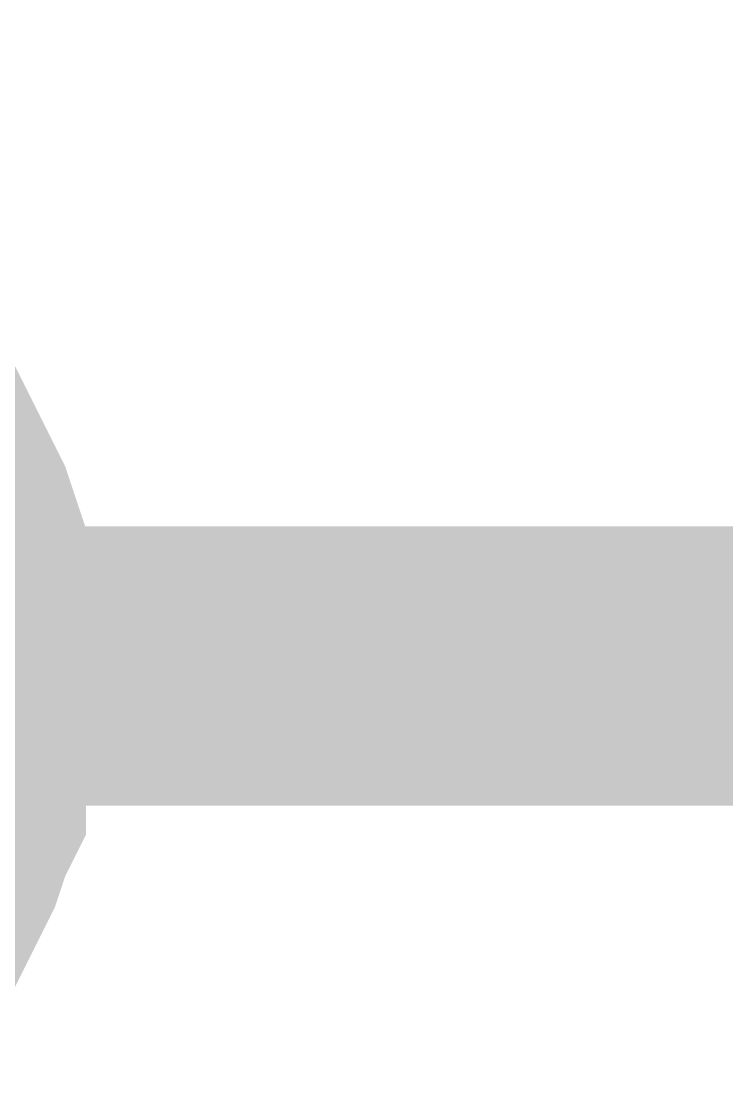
# Model space of a CAD drawing. Header units: millimetres. Extents: x 0 to 800, y 0 to 567.
# Drawn here: x 247.088 to 247.845, y 422.448 to 423.592 of the extents above; entities that cross this region are included whole.
import ezdxf

# ---------------------------------------------------------------- set-up
doc = ezdxf.new("R2010")
doc.units = ezdxf.units.MM
doc.layers.add('Sheet', color=255, linetype='Continuous')

msp = doc.modelspace()

# ---------------------------------------------------------------- linework, layer by layer
at = {"layer": 'Sheet', "const_width": 0.2997}
for points in [[(246.5034, 422.8999), (258.4982, 422.8999), (258.4982, 432.3634)], [(246.929, 423.1911), (246.9402, 423.1687), (246.9514, 423.1463), (246.9626, 423.1239), (246.9738, 423.1015), (246.985, 423.0791), (246.9962, 423.0567), (247.0074, 423.0231), (247.0074, 423.0007), (247.0074, 422.9783), (247.0186, 422.9559), (247.0186, 422.9223), (247.0186, 422.8999)], [(246.929, 423.1911), (246.9402, 423.1687), (246.9514, 423.1463), (246.9626, 423.1239), (246.9738, 423.1015), (246.985, 423.0791), (246.9962, 423.0567), (247.0074, 423.0231), (247.0074, 423.0007), (247.0074, 422.9783), (247.0186, 422.9559), (247.0186, 422.9223), (247.0186, 422.8999)], [(246.929, 423.1911), (246.9402, 423.1687), (246.9514, 423.1463), (246.9626, 423.1239), (246.9738, 423.1015), (246.985, 423.0791), (246.9962, 423.0567), (247.0074, 423.0231), (247.0074, 423.0007), (247.0074, 422.9783), (247.0186, 422.9559), (247.0186, 422.9223), (247.0186, 422.8999)], [(246.929, 423.1911), (246.9402, 423.1687), (246.9514, 423.1463), (246.9626, 423.1239), (246.9738, 423.1015), (246.985, 423.0791), (246.9962, 423.0567), (247.0074, 423.0231), (247.0074, 423.0007), (247.0074, 422.9783), (247.0186, 422.9559), (247.0186, 422.9223), (247.0186, 422.8999)], [(246.929, 423.1687), (246.9402, 423.1463), (246.9514, 423.1239), (246.9626, 423.1015), (246.9738, 423.0791), (246.985, 423.0567), (246.9962, 423.0343), (247.0074, 423.0007), (247.0074, 422.9783), (247.0074, 422.9559), (247.0186, 422.9335), (247.0186, 422.8999), (247.0186, 422.8775)], [(246.929, 423.1687), (246.9402, 423.1463), (246.9514, 423.1239), (246.9626, 423.1015), (246.9738, 423.0791), (246.985, 423.0567), (246.9962, 423.0343), (247.0074, 423.0007), (247.0074, 422.9783), (247.0074, 422.9559), (247.0186, 422.9335), (247.0186, 422.8999), (247.0186, 422.8775)], [(246.929, 423.1687), (246.9402, 423.1463), (246.9514, 423.1239), (246.9626, 423.1015), (246.9738, 423.0791), (246.985, 423.0567), (246.9962, 423.0343), (247.0074, 423.0007), (247.0074, 422.9783), (247.0074, 422.9559), (247.0186, 422.9335), (247.0186, 422.8999), (247.0186, 422.8775)], [(246.929, 423.1687), (246.9402, 423.1463), (246.9514, 423.1239), (246.9626, 423.1015), (246.9738, 423.0791), (246.985, 423.0567), (246.9962, 423.0343), (247.0074, 423.0007), (247.0074, 422.9783), (247.0074, 422.9559), (247.0186, 422.9335), (247.0186, 422.8999), (247.0186, 422.8775)], [(246.929, 423.1687), (246.9402, 423.1463), (246.9514, 423.1239), (246.9626, 423.1015), (246.9738, 423.0791), (246.985, 423.0567), (246.9962, 423.0343), (247.0074, 423.0007), (247.0074, 422.9783), (247.0074, 422.9559), (247.0186, 422.9335), (247.0186, 422.8999), (247.0186, 422.8775)], [(246.929, 423.1687), (246.9402, 423.1463), (246.9514, 423.1239), (246.9626, 423.1015), (246.9738, 423.0791), (246.985, 423.0567), (246.9962, 423.0343), (247.0074, 423.0007), (247.0074, 422.9783), (247.0074, 422.9559), (247.0186, 422.9335), (247.0186, 422.8999), (247.0186, 422.8775)], [(247.0186, 422.8999), (247.0186, 422.8775), (247.0186, 422.8439), (247.0074, 422.8215), (247.0074, 422.7991), (247.0074, 422.7767), (246.9962, 422.7543), (246.985, 422.7207), (246.9738, 422.6983), (246.9626, 422.6759), (246.9514, 422.6535), (246.9402, 422.6423), (246.929, 422.6199)], [(247.0186, 422.8999), (247.0186, 422.8775), (247.0186, 422.8439), (247.0074, 422.8215), (247.0074, 422.7991), (247.0074, 422.7767), (246.9962, 422.7543), (246.985, 422.7207), (246.9738, 422.6983), (246.9626, 422.6759), (246.9514, 422.6535), (246.9402, 422.6423), (246.929, 422.6199)], [(247.0186, 422.8999), (247.0186, 422.8775), (247.0186, 422.8439), (247.0074, 422.8215), (247.0074, 422.7991), (247.0074, 422.7767), (246.9962, 422.7543), (246.985, 422.7207), (246.9738, 422.6983), (246.9626, 422.6759), (246.9514, 422.6535), (246.9402, 422.6423), (246.929, 422.6199)], [(247.0186, 422.8999), (247.0186, 422.8775), (247.0186, 422.8439), (247.0074, 422.8215), (247.0074, 422.7991), (247.0074, 422.7767), (246.9962, 422.7543), (246.985, 422.7207), (246.9738, 422.6983), (246.9626, 422.6759), (246.9514, 422.6535), (246.9402, 422.6423), (246.929, 422.6199)], [(247.0186, 422.8999), (247.0186, 422.8999), (247.0186, 422.8999), (247.0186, 422.8999), (247.0186, 422.8999), (247.0186, 422.8999), (247.0186, 422.8999), (247.0186, 422.8999), (247.0186, 422.8999), (247.0186, 422.8999), (247.0186, 422.8999), (247.0186, 422.8999), (247.0186, 422.8999), (247.0186, 422.8999), (247.0186, 422.8999), (247.0186, 422.8999), (247.0186, 422.8999), (247.0186, 422.8999), (247.0186, 422.8999), (247.0186, 422.8999), (247.0186, 422.8999), (247.0186, 422.8999), (247.0186, 422.8999), (247.0186, 422.8999), (247.0186, 422.8999), (247.0186, 422.8999), (247.0186, 422.8999), (247.0186, 422.8999), (247.0186, 422.8999), (247.0186, 422.8999), (247.0186, 422.8999), (247.0186, 422.8999), (247.0186, 422.8999)], [(247.0186, 422.8999), (247.0186, 422.8999)], [(247.0186, 422.8999), (247.0186, 422.8999), (247.0186, 422.8999), (247.0186, 422.8999), (247.0186, 422.8999), (247.0186, 422.8999), (247.0186, 422.8999), (247.0186, 422.8999), (247.0186, 422.8999), (247.0186, 422.8999), (247.0186, 422.8999), (247.0186, 422.8999), (247.0186, 422.8999), (247.0186, 422.8999), (247.0186, 422.8999), (247.0186, 422.8999), (247.0186, 422.8999), (247.0186, 422.8999), (247.0186, 422.8999), (247.0186, 422.8999), (247.0186, 422.8999), (247.0186, 422.8999), (247.0186, 422.8999), (247.0186, 422.8999), (247.0186, 422.8999), (247.0186, 422.8999), (247.0186, 422.8999), (247.0186, 422.8999), (247.0186, 422.8999), (247.0186, 422.8999), (247.0186, 422.8999), (247.0186, 422.8999), (247.0186, 422.8999)], [(247.0186, 422.8999), (247.0186, 422.8999)], [(247.0186, 422.8999), (247.0186, 422.8999), (247.0186, 422.8999), (247.0186, 422.8999), (247.0186, 422.8999), (247.0186, 422.8999), (247.0186, 422.8999), (247.0186, 422.8999), (247.0186, 422.8999), (247.0186, 422.8999), (247.0186, 422.8999), (247.0186, 422.8999), (247.0186, 422.8999), (247.0186, 422.8999), (247.0186, 422.8999), (247.0186, 422.8999), (247.0186, 422.8999), (247.0186, 422.8999), (247.0186, 422.8999), (247.0186, 422.8999), (247.0186, 422.8999), (247.0186, 422.8999), (247.0186, 422.8999), (247.0186, 422.8999), (247.0186, 422.8999), (247.0186, 422.8999), (247.0186, 422.8999), (247.0186, 422.8999), (247.0186, 422.8999), (247.0186, 422.8999), (247.0186, 422.8999), (247.0186, 422.8999), (247.0186, 422.8999)], [(247.0186, 422.8999), (247.0186, 422.8999)], [(247.0186, 422.8999), (247.0186, 422.8999), (247.0186, 422.8999), (247.0186, 422.8999), (247.0186, 422.8999), (247.0186, 422.8999), (247.0186, 422.8999), (247.0186, 422.8999), (247.0186, 422.8999), (247.0186, 422.8999), (247.0186, 422.8999), (247.0186, 422.8999), (247.0186, 422.8999), (247.0186, 422.8999), (247.0186, 422.8999), (247.0186, 422.8999), (247.0186, 422.8999), (247.0186, 422.8999), (247.0186, 422.8999), (247.0186, 422.8999), (247.0186, 422.8999), (247.0186, 422.8999), (247.0186, 422.8999), (247.0186, 422.8999), (247.0186, 422.8999), (247.0186, 422.8999), (247.0186, 422.8999), (247.0186, 422.8999), (247.0186, 422.8999), (247.0186, 422.8999), (247.0186, 422.8999), (247.0186, 422.8999), (247.0186, 422.8999)], [(247.0186, 422.8999), (247.0186, 422.8999)], [(247.0186, 422.8775), (247.0186, 422.8551), (247.0186, 422.8215), (247.0074, 422.7991), (247.0074, 422.7767), (247.0074, 422.7543), (246.9962, 422.7319), (246.985, 422.6983), (246.9738, 422.6759), (246.9626, 422.6535), (246.9514, 422.6311), (246.9402, 422.6199), (246.929, 422.5975)], [(247.0186, 422.8775), (247.0186, 422.8551), (247.0186, 422.8215), (247.0074, 422.7991), (247.0074, 422.7767), (247.0074, 422.7543), (246.9962, 422.7319), (246.985, 422.6983), (246.9738, 422.6759), (246.9626, 422.6535), (246.9514, 422.6311), (246.9402, 422.6199), (246.929, 422.5975)], [(247.0186, 422.8775), (247.0186, 422.8551), (247.0186, 422.8215), (247.0074, 422.7991), (247.0074, 422.7767), (247.0074, 422.7543), (246.9962, 422.7319), (246.985, 422.6983), (246.9738, 422.6759), (246.9626, 422.6535), (246.9514, 422.6311), (246.9402, 422.6199), (246.929, 422.5975)], [(247.0186, 422.8775), (247.0186, 422.8551), (247.0186, 422.8215), (247.0074, 422.7991), (247.0074, 422.7767), (247.0074, 422.7543), (246.9962, 422.7319), (246.985, 422.6983), (246.9738, 422.6759), (246.9626, 422.6535), (246.9514, 422.6311), (246.9402, 422.6199), (246.929, 422.5975)], [(247.0186, 422.8775), (247.0186, 422.8551), (247.0186, 422.8215), (247.0074, 422.7991), (247.0074, 422.7767), (247.0074, 422.7543), (246.9962, 422.7319), (246.985, 422.6983), (246.9738, 422.6759), (246.9626, 422.6535), (246.9514, 422.6311), (246.9402, 422.6199), (246.929, 422.5975)], [(247.0186, 422.8775), (247.0186, 422.8551), (247.0186, 422.8215), (247.0074, 422.7991), (247.0074, 422.7767), (247.0074, 422.7543), (246.9962, 422.7319), (246.985, 422.6983), (246.9738, 422.6759), (246.9626, 422.6535), (246.9514, 422.6311), (246.9402, 422.6199), (246.929, 422.5975)], [(247.0186, 422.8775), (247.0186, 422.8775), (247.0186, 422.8775), (247.0186, 422.8775), (247.0186, 422.8775), (247.0186, 422.8775), (247.0186, 422.8775), (247.0186, 422.8775), (247.0186, 422.8775), (247.0186, 422.8775), (247.0186, 422.8775), (247.0186, 422.8775), (247.0186, 422.8775), (247.0186, 422.8775), (247.0186, 422.8775), (247.0186, 422.8775), (247.0186, 422.8775), (247.0186, 422.8775), (247.0186, 422.8775), (247.0186, 422.8775), (247.0186, 422.8775), (247.0186, 422.8775), (247.0186, 422.8775), (247.0186, 422.8775), (247.0186, 422.8775), (247.0186, 422.8775), (247.0186, 422.8775), (247.0186, 422.8775), (247.0186, 422.8775), (247.0186, 422.8775), (247.0186, 422.8775), (247.0186, 422.8775), (247.0186, 422.8775)], [(247.0186, 422.8775), (247.0186, 422.8775)], [(247.0186, 422.8775), (247.0186, 422.8775), (247.0186, 422.8775), (247.0186, 422.8775), (247.0186, 422.8775), (247.0186, 422.8775), (247.0186, 422.8775), (247.0186, 422.8775), (247.0186, 422.8775), (247.0186, 422.8775), (247.0186, 422.8775), (247.0186, 422.8775), (247.0186, 422.8775), (247.0186, 422.8775), (247.0186, 422.8775), (247.0186, 422.8775), (247.0186, 422.8775), (247.0186, 422.8775), (247.0186, 422.8775), (247.0186, 422.8775), (247.0186, 422.8775), (247.0186, 422.8775), (247.0186, 422.8775), (247.0186, 422.8775), (247.0186, 422.8775), (247.0186, 422.8775), (247.0186, 422.8775), (247.0186, 422.8775), (247.0186, 422.8775), (247.0186, 422.8775), (247.0186, 422.8775), (247.0186, 422.8775), (247.0186, 422.8775)], [(247.0186, 422.8775), (247.0186, 422.8775)], [(247.0186, 422.8775), (247.0186, 422.8775), (247.0186, 422.8775), (247.0186, 422.8775), (247.0186, 422.8775), (247.0186, 422.8775), (247.0186, 422.8775), (247.0186, 422.8775), (247.0186, 422.8775), (247.0186, 422.8775), (247.0186, 422.8775), (247.0186, 422.8775), (247.0186, 422.8775), (247.0186, 422.8775), (247.0186, 422.8775), (247.0186, 422.8775), (247.0186, 422.8775), (247.0186, 422.8775), (247.0186, 422.8775), (247.0186, 422.8775), (247.0186, 422.8775), (247.0186, 422.8775), (247.0186, 422.8775), (247.0186, 422.8775), (247.0186, 422.8775), (247.0186, 422.8775), (247.0186, 422.8775), (247.0186, 422.8775), (247.0186, 422.8775), (247.0186, 422.8775), (247.0186, 422.8775), (247.0186, 422.8775), (247.0186, 422.8775)], [(247.0186, 422.8775), (247.0186, 422.8775)], [(247.0186, 422.8775), (247.0186, 422.8775), (247.0186, 422.8775), (247.0186, 422.8775), (247.0186, 422.8775), (247.0186, 422.8775), (247.0186, 422.8775), (247.0186, 422.8775), (247.0186, 422.8775), (247.0186, 422.8775), (247.0186, 422.8775), (247.0186, 422.8775), (247.0186, 422.8775), (247.0186, 422.8775), (247.0186, 422.8775), (247.0186, 422.8775), (247.0186, 422.8775), (247.0186, 422.8775), (247.0186, 422.8775), (247.0186, 422.8775), (247.0186, 422.8775), (247.0186, 422.8775), (247.0186, 422.8775), (247.0186, 422.8775), (247.0186, 422.8775), (247.0186, 422.8775), (247.0186, 422.8775), (247.0186, 422.8775), (247.0186, 422.8775), (247.0186, 422.8775), (247.0186, 422.8775), (247.0186, 422.8775), (247.0186, 422.8775)], [(247.0186, 422.8775), (247.0186, 422.8775)], [(247.0186, 422.8775), (247.0186, 422.8775), (247.0186, 422.8775), (247.0186, 422.8775), (247.0186, 422.8775), (247.0186, 422.8775), (247.0186, 422.8775), (247.0186, 422.8775), (247.0186, 422.8775), (247.0186, 422.8775), (247.0186, 422.8775), (247.0186, 422.8775), (247.0186, 422.8775), (247.0186, 422.8775), (247.0186, 422.8775), (247.0186, 422.8775), (247.0186, 422.8775), (247.0186, 422.8775), (247.0186, 422.8775), (247.0186, 422.8775), (247.0186, 422.8775), (247.0186, 422.8775), (247.0186, 422.8775), (247.0186, 422.8775), (247.0186, 422.8775), (247.0186, 422.8775), (247.0186, 422.8775), (247.0186, 422.8775), (247.0186, 422.8775), (247.0186, 422.8775), (247.0186, 422.8775), (247.0186, 422.8775), (247.0186, 422.8775)], [(247.0186, 422.8775), (247.0186, 422.8775)], [(247.0186, 422.8775), (247.0186, 422.8775), (247.0186, 422.8775), (247.0186, 422.8775), (247.0186, 422.8775), (247.0186, 422.8775), (247.0186, 422.8775), (247.0186, 422.8775), (247.0186, 422.8775), (247.0186, 422.8775), (247.0186, 422.8775), (247.0186, 422.8775), (247.0186, 422.8775), (247.0186, 422.8775), (247.0186, 422.8775), (247.0186, 422.8775), (247.0186, 422.8775), (247.0186, 422.8775), (247.0186, 422.8775), (247.0186, 422.8775), (247.0186, 422.8775), (247.0186, 422.8775), (247.0186, 422.8775), (247.0186, 422.8775), (247.0186, 422.8775), (247.0186, 422.8775), (247.0186, 422.8775), (247.0186, 422.8775), (247.0186, 422.8775), (247.0186, 422.8775), (247.0186, 422.8775), (247.0186, 422.8775), (247.0186, 422.8775)], [(247.0186, 422.8775), (247.0186, 422.8775)]]:
    msp.add_lwpolyline(points, dxfattribs=at)

doc.saveas('drawing.dxf')
